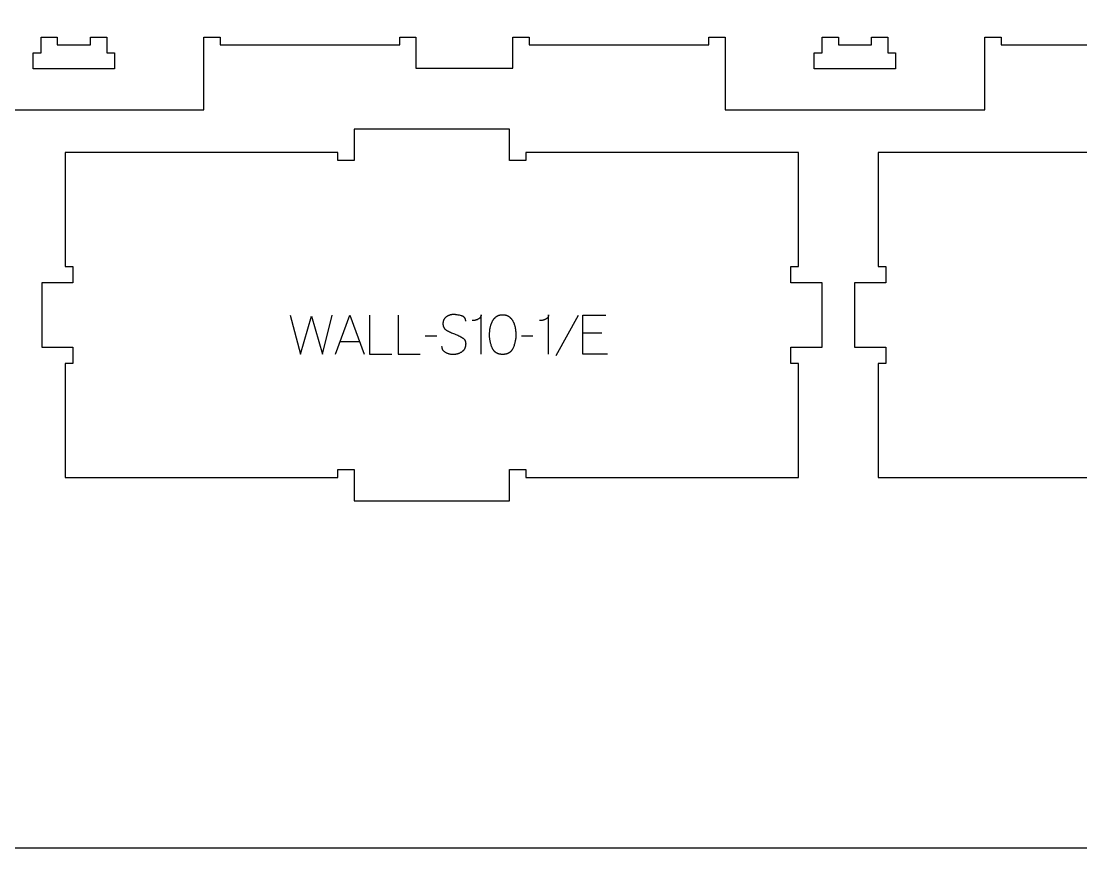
# Model space of a CAD drawing. Extents: x -20252 to -17068, y -10461 to -4867.
# Drawn here: x -18696 to -17882, y -8111 to -7476 of the extents above; entities that cross this region are included whole.
import ezdxf

# ---------------------------------------------------------------- set-up
doc = ezdxf.new("R2010")
doc.units = 0
for name, color, linetype in [('0_SHEET_SPRUCEPLY_2440X122', 1, 'CONTINUOUS'), ('1_ANYTOOL_1MMDEEP_LABELS_S', 2, 'CONTINUOUS'), ('3_ANYTOOL_CUTTHROUGH_INSID', 4, 'CONTINUOUS'), ('4_ANYTOOL_CUTTHROUGH_OUTSI', 5, 'CONTINUOUS')]:
    doc.layers.add(name, color=color, linetype=linetype)

msp = doc.modelspace()

# ---------------------------------------------------------------- linework, layer by layer
at = {"layer": '0_SHEET_SPRUCEPLY_2440X122'}
msp.add_lwpolyline([(-19879.92, -6891.21), (-19879.92, -8111.21), (-17439.92, -8111.21), (-17439.92, -6891.21)], close=True, dxfattribs=at)
at = {"layer": '1_ANYTOOL_1MMDEEP_LABELS_S'}
for points in [[(-18489.53, -7701.93), (-18481.82, -7731.93), (-18473.38, -7702.83), (-18464.89, -7731.93), (-18457.39, -7701.93)], [(-18454.82, -7731.93), (-18443.93, -7701.93), (-18432.88, -7731.93)], [(-18428.59, -7701.93), (-18428.59, -7731.93), (-18411.49, -7731.93)], [(-18406.78, -7701.93), (-18406.78, -7731.93), (-18389.68, -7731.93)], [(-18354.79, -7706.52), (-18354.79, -7706.33), (-18354.8, -7706.24), (-18354.8, -7706.15), (-18354.81, -7706.05), (-18354.82, -7705.97), (-18354.83, -7705.88), (-18354.84, -7705.79), (-18354.85, -7705.7), (-18354.87, -7705.62), (-18354.89, -7705.53), (-18354.9, -7705.45), (-18354.92, -7705.37), (-18354.95, -7705.29), (-18354.97, -7705.21), (-18354.99, -7705.13), (-18355.02, -7705.05), (-18355.05, -7704.97), (-18355.08, -7704.9), (-18355.11, -7704.82), (-18355.14, -7704.75), (-18355.18, -7704.67), (-18355.21, -7704.6), (-18355.25, -7704.53), (-18355.29, -7704.46), (-18355.33, -7704.39), (-18355.37, -7704.32), (-18355.42, -7704.26), (-18355.46, -7704.19), (-18355.51, -7704.13), (-18355.56, -7704.06), (-18355.61, -7704), (-18355.66, -7703.94), (-18355.71, -7703.88), (-18355.77, -7703.82), (-18355.83, -7703.76), (-18355.89, -7703.7), (-18355.95, -7703.64), (-18356.01, -7703.59), (-18356.07, -7703.53), (-18356.14, -7703.48), (-18356.2, -7703.43), (-18356.27, -7703.38), (-18356.34, -7703.33), (-18356.41, -7703.28), (-18356.48, -7703.23), (-18356.56, -7703.18), (-18356.63, -7703.13), (-18356.71, -7703.09), (-18356.79, -7703.04), (-18356.87, -7703), (-18356.95, -7702.96), (-18357.12, -7702.88), (-18357.3, -7702.8), (-18357.48, -7702.73), (-18357.67, -7702.66), (-18357.87, -7702.59), (-18358.07, -7702.53), (-18358.88, -7702.31), (-18359.68, -7702.12), (-18360.46, -7701.96), (-18361.23, -7701.82), (-18361.61, -7701.77), (-18361.99, -7701.72), (-18362.36, -7701.68), (-18362.73, -7701.65), (-18363.1, -7701.62), (-18363.46, -7701.6), (-18363.82, -7701.59), (-18364.18, -7701.59), (-18364.37, -7701.59), (-18364.56, -7701.6), (-18364.76, -7701.6), (-18364.95, -7701.62), (-18365.14, -7701.63), (-18365.33, -7701.65), (-18365.51, -7701.68), (-18365.7, -7701.7), (-18365.88, -7701.73), (-18366.07, -7701.77), (-18366.25, -7701.8), (-18366.43, -7701.84), (-18366.61, -7701.89), (-18366.79, -7701.94), (-18366.97, -7701.99), (-18367.14, -7702.04), (-18367.32, -7702.1), (-18367.49, -7702.17), (-18367.66, -7702.23), (-18367.83, -7702.3), (-18368, -7702.37), (-18368.17, -7702.45), (-18368.34, -7702.53), (-18368.51, -7702.61), (-18368.67, -7702.7), (-18368.83, -7702.79), (-18369, -7702.89), (-18369.16, -7702.98), (-18369.32, -7703.08), (-18369.48, -7703.19), (-18369.63, -7703.3), (-18369.79, -7703.41), (-18369.94, -7703.53), (-18370.09, -7703.64), (-18370.23, -7703.77), (-18370.37, -7703.89), (-18370.51, -7704.02), (-18370.63, -7704.15), (-18370.76, -7704.28), (-18370.88, -7704.42), (-18370.99, -7704.56), (-18371.1, -7704.7), (-18371.2, -7704.85), (-18371.3, -7705), (-18371.4, -7705.15), (-18371.49, -7705.3), (-18371.57, -7705.46), (-18371.65, -7705.62), (-18371.73, -7705.79), (-18371.8, -7705.95), (-18371.87, -7706.12), (-18371.93, -7706.3), (-18371.98, -7706.47), (-18372.03, -7706.65), (-18372.08, -7706.84), (-18372.12, -7707.02), (-18372.16, -7707.21), (-18372.19, -7707.4), (-18372.21, -7707.6), (-18372.24, -7707.8), (-18372.25, -7708), (-18372.27, -7708.2), (-18372.27, -7708.41), (-18372.28, -7708.62), (-18372.27, -7708.83), (-18372.26, -7709.04), (-18372.25, -7709.25), (-18372.23, -7709.46), (-18372.21, -7709.66), (-18372.18, -7709.85), (-18372.14, -7710.05), (-18372.1, -7710.24), (-18372.05, -7710.42), (-18372, -7710.6), (-18371.94, -7710.78), (-18371.88, -7710.96), (-18371.84, -7711.04), (-18371.81, -7711.13), (-18371.77, -7711.21), (-18371.73, -7711.29), (-18371.69, -7711.38), (-18371.65, -7711.46), (-18371.61, -7711.54), (-18371.57, -7711.62), (-18371.52, -7711.7), (-18371.48, -7711.77), (-18371.43, -7711.85), (-18371.38, -7711.93), (-18371.33, -7712), (-18371.28, -7712.07), (-18371.22, -7712.15), (-18371.17, -7712.22), (-18371.11, -7712.29), (-18371.06, -7712.36), (-18371, -7712.43), (-18370.94, -7712.5), (-18370.88, -7712.57), (-18370.81, -7712.63), (-18370.75, -7712.7), (-18370.68, -7712.76), (-18370.55, -7712.89), (-18370.41, -7713.01), (-18370.26, -7713.13), (-18370.11, -7713.25), (-18369.95, -7713.36), (-18369.79, -7713.47), (-18369.62, -7713.57), (-18369.45, -7713.67), (-18368.73, -7714.07), (-18368, -7714.44), (-18367.25, -7714.81), (-18366.49, -7715.17), (-18365.71, -7715.51), (-18364.91, -7715.85), (-18364.1, -7716.17), (-18363.28, -7716.48), (-18362.45, -7716.79), (-18361.64, -7717.12), (-18360.86, -7717.47), (-18360.09, -7717.83), (-18359.35, -7718.2), (-18358.62, -7718.59), (-18357.92, -7719), (-18357.23, -7719.42), (-18357.07, -7719.53), (-18356.91, -7719.64), (-18356.75, -7719.76), (-18356.68, -7719.82), (-18356.6, -7719.88), (-18356.53, -7719.94), (-18356.46, -7720), (-18356.39, -7720.07), (-18356.33, -7720.13), (-18356.26, -7720.2), (-18356.19, -7720.26), (-18356.13, -7720.33), (-18356.07, -7720.4), (-18356.01, -7720.47), (-18355.95, -7720.54), (-18355.89, -7720.61), (-18355.84, -7720.69), (-18355.78, -7720.76), (-18355.73, -7720.83), (-18355.68, -7720.91), (-18355.63, -7720.99), (-18355.58, -7721.06), (-18355.53, -7721.14), (-18355.49, -7721.22), (-18355.44, -7721.3), (-18355.4, -7721.38), (-18355.36, -7721.47), (-18355.32, -7721.55), (-18355.28, -7721.64), (-18355.25, -7721.72), (-18355.21, -7721.81), (-18355.18, -7721.89), (-18355.14, -7721.98), (-18355.11, -7722.07), (-18355.08, -7722.16), (-18355.06, -7722.25), (-18355.03, -7722.35), (-18354.98, -7722.53), (-18354.94, -7722.73), (-18354.9, -7722.92), (-18354.87, -7723.12), (-18354.84, -7723.33), (-18354.83, -7723.53), (-18354.81, -7723.74), (-18354.8, -7723.96), (-18354.8, -7724.18), (-18354.81, -7724.4), (-18354.82, -7724.63), (-18354.83, -7724.86), (-18354.85, -7725.09), (-18354.88, -7725.32), (-18354.91, -7725.54), (-18354.95, -7725.76), (-18354.99, -7725.98), (-18355.04, -7726.19), (-18355.09, -7726.4), (-18355.14, -7726.61), (-18355.2, -7726.81), (-18355.27, -7727), (-18355.34, -7727.2), (-18355.42, -7727.39), (-18355.5, -7727.57), (-18355.59, -7727.76), (-18355.68, -7727.94), (-18355.78, -7728.11), (-18355.88, -7728.28), (-18355.98, -7728.45), (-18356.1, -7728.62), (-18356.21, -7728.78), (-18356.33, -7728.93), (-18356.46, -7729.09), (-18356.59, -7729.23), (-18356.73, -7729.38), (-18356.87, -7729.52), (-18357.02, -7729.66), (-18357.17, -7729.79), (-18357.33, -7729.92), (-18357.49, -7730.05), (-18357.66, -7730.18), (-18357.83, -7730.29), (-18358, -7730.41), (-18358.36, -7730.63), (-18358.73, -7730.84), (-18359.1, -7731.03), (-18359.47, -7731.21), (-18359.84, -7731.37), (-18360.22, -7731.53), (-18360.41, -7731.6), (-18360.6, -7731.66), (-18360.79, -7731.73), (-18360.99, -7731.79), (-18361.18, -7731.84), (-18361.38, -7731.9), (-18361.57, -7731.95), (-18361.77, -7731.99), (-18361.97, -7732.03), (-18362.16, -7732.07), (-18362.36, -7732.11), (-18362.56, -7732.14), (-18362.77, -7732.17), (-18362.97, -7732.2), (-18363.37, -7732.24), (-18363.78, -7732.26), (-18364.2, -7732.27), (-18364.61, -7732.27), (-18365.02, -7732.26), (-18365.42, -7732.23), (-18365.82, -7732.19), (-18366.22, -7732.14), (-18366.61, -7732.08), (-18366.99, -7732), (-18367.37, -7731.91), (-18367.75, -7731.81), (-18368.12, -7731.69), (-18368.49, -7731.56), (-18368.85, -7731.42), (-18369.21, -7731.27), (-18369.57, -7731.1), (-18369.92, -7730.92), (-18370.26, -7730.73), (-18370.43, -7730.63), (-18370.59, -7730.53), (-18370.75, -7730.42), (-18370.9, -7730.31), (-18371.05, -7730.2), (-18371.19, -7730.08), (-18371.33, -7729.97), (-18371.46, -7729.84), (-18371.59, -7729.72), (-18371.71, -7729.59), (-18371.82, -7729.46), (-18371.93, -7729.33), (-18371.99, -7729.26), (-18372.04, -7729.2), (-18372.09, -7729.13), (-18372.14, -7729.06), (-18372.18, -7728.99), (-18372.23, -7728.92), (-18372.27, -7728.84), (-18372.32, -7728.77), (-18372.36, -7728.7), (-18372.4, -7728.62), (-18372.44, -7728.55), (-18372.48, -7728.47), (-18372.52, -7728.4), (-18372.55, -7728.32), (-18372.59, -7728.24), (-18372.62, -7728.16), (-18372.65, -7728.08), (-18372.68, -7728), (-18372.71, -7727.92), (-18372.74, -7727.84), (-18372.79, -7727.68), (-18372.83, -7727.51), (-18372.87, -7727.34), (-18372.91, -7727.16), (-18372.94, -7726.99), (-18372.96, -7726.81), (-18372.98, -7726.63), (-18372.99, -7726.44), (-18373, -7726.25), (-18373, -7726.06)], [(-18342.92, -7731.93), (-18342.92, -7701.89), (-18342.94, -7702.04), (-18342.96, -7702.19), (-18342.99, -7702.33), (-18343.02, -7702.48), (-18343.06, -7702.62), (-18343.1, -7702.75), (-18343.15, -7702.89), (-18343.19, -7703.02), (-18343.25, -7703.15), (-18343.3, -7703.27), (-18343.33, -7703.33), (-18343.36, -7703.39), (-18343.39, -7703.45), (-18343.43, -7703.51), (-18343.46, -7703.57), (-18343.49, -7703.63), (-18343.53, -7703.69), (-18343.57, -7703.74), (-18343.6, -7703.8), (-18343.64, -7703.85), (-18343.68, -7703.91), (-18343.72, -7703.96), (-18343.76, -7704.01), (-18343.81, -7704.07), (-18343.85, -7704.12), (-18343.89, -7704.17), (-18343.94, -7704.22), (-18343.98, -7704.27), (-18344.03, -7704.32), (-18344.08, -7704.36), (-18344.13, -7704.41), (-18344.18, -7704.46), (-18344.28, -7704.55), (-18344.39, -7704.64), (-18344.5, -7704.72), (-18344.62, -7704.8), (-18344.74, -7704.88), (-18344.86, -7704.96), (-18344.99, -7705.03), (-18345.12, -7705.1), (-18345.25, -7705.17), (-18345.39, -7705.23), (-18345.53, -7705.3), (-18345.82, -7705.41), (-18346.11, -7705.52), (-18346.39, -7705.62), (-18346.67, -7705.72), (-18346.95, -7705.8), (-18347.23, -7705.88), (-18347.51, -7705.96), (-18347.78, -7706.02), (-18348.05, -7706.08), (-18348.32, -7706.12), (-18348.59, -7706.17), (-18348.86, -7706.2), (-18349.12, -7706.23), (-18349.39, -7706.25), (-18349.65, -7706.26), (-18349.9, -7706.26)], [(-18291.06, -7731.93), (-18291.06, -7701.89), (-18291.08, -7702.04), (-18291.11, -7702.19), (-18291.14, -7702.33), (-18291.17, -7702.48), (-18291.2, -7702.62), (-18291.24, -7702.75), (-18291.29, -7702.89), (-18291.34, -7703.02), (-18291.39, -7703.15), (-18291.45, -7703.27), (-18291.47, -7703.33), (-18291.51, -7703.39), (-18291.54, -7703.45), (-18291.57, -7703.51), (-18291.6, -7703.57), (-18291.64, -7703.63), (-18291.67, -7703.69), (-18291.71, -7703.74), (-18291.75, -7703.8), (-18291.78, -7703.85), (-18291.82, -7703.91), (-18291.86, -7703.96), (-18291.91, -7704.01), (-18291.95, -7704.07), (-18291.99, -7704.12), (-18292.04, -7704.17), (-18292.08, -7704.22), (-18292.13, -7704.27), (-18292.17, -7704.32), (-18292.22, -7704.36), (-18292.27, -7704.41), (-18292.32, -7704.46), (-18292.43, -7704.55), (-18292.53, -7704.64), (-18292.64, -7704.72), (-18292.76, -7704.8), (-18292.88, -7704.88), (-18293, -7704.96), (-18293.13, -7705.03), (-18293.26, -7705.1), (-18293.39, -7705.17), (-18293.53, -7705.23), (-18293.68, -7705.3), (-18293.96, -7705.41), (-18294.25, -7705.52), (-18294.53, -7705.62), (-18294.82, -7705.72), (-18295.1, -7705.8), (-18295.37, -7705.88), (-18295.65, -7705.96), (-18295.93, -7706.02), (-18296.2, -7706.08), (-18296.47, -7706.12), (-18296.74, -7706.17), (-18297, -7706.2), (-18297.27, -7706.23), (-18297.53, -7706.25), (-18297.79, -7706.26), (-18298.05, -7706.26)], [(-18268.35, -7702.4), (-18285.53, -7733.17)], [(-18245.98, -7731.93), (-18264.92, -7731.93), (-18264.92, -7701.93), (-18247.09, -7701.93)], [(-18250.26, -7715.86), (-18264.92, -7715.86)], [(-18451.35, -7722.37), (-18436.43, -7722.37)], [(-18377.03, -7718.05), (-18385.82, -7718.13)], [(-18303.19, -7718.05), (-18311.98, -7718.13)]]:
    msp.add_lwpolyline(points, dxfattribs=at)
msp.add_lwpolyline([(-18326.42, -7701.67), (-18326.05, -7701.68), (-18325.68, -7701.7), (-18325.51, -7701.71), (-18325.33, -7701.73), (-18325.15, -7701.75), (-18324.98, -7701.77), (-18324.81, -7701.79), (-18324.64, -7701.82), (-18324.48, -7701.85), (-18324.31, -7701.89), (-18324.15, -7701.93), (-18323.99, -7701.97), (-18323.83, -7702.01), (-18323.68, -7702.05), (-18323.52, -7702.1), (-18323.37, -7702.16), (-18323.22, -7702.21), (-18323.07, -7702.27), (-18322.92, -7702.33), (-18322.78, -7702.39), (-18322.64, -7702.46), (-18322.5, -7702.53), (-18322.36, -7702.6), (-18322.22, -7702.68), (-18322.09, -7702.76), (-18321.96, -7702.84), (-18321.83, -7702.92), (-18321.7, -7703.01), (-18321.57, -7703.1), (-18321.45, -7703.2), (-18321.2, -7703.39), (-18320.97, -7703.59), (-18320.74, -7703.8), (-18320.51, -7704.01), (-18320.29, -7704.23), (-18320.08, -7704.45), (-18319.88, -7704.68), (-18319.68, -7704.92), (-18319.49, -7705.17), (-18319.3, -7705.42), (-18319.12, -7705.67), (-18318.95, -7705.94), (-18318.78, -7706.21), (-18318.62, -7706.48), (-18318.47, -7706.76), (-18318.32, -7707.05), (-18318.18, -7707.35), (-18318.04, -7707.64), (-18317.91, -7707.94), (-18317.78, -7708.25), (-18317.66, -7708.55), (-18317.55, -7708.86), (-18317.44, -7709.17), (-18317.34, -7709.49), (-18317.24, -7709.81), (-18317.15, -7710.13), (-18317.06, -7710.46), (-18316.98, -7710.79), (-18316.9, -7711.12), (-18316.83, -7711.45), (-18316.71, -7712.13), (-18316.61, -7712.81), (-18316.51, -7713.48), (-18316.44, -7714.15), (-18316.37, -7714.8), (-18316.32, -7715.44), (-18316.29, -7716.08), (-18316.27, -7716.7), (-18316.26, -7717.32), (-18316.27, -7717.93), (-18316.29, -7718.55), (-18316.34, -7719.17), (-18316.39, -7719.78), (-18316.47, -7720.4), (-18316.56, -7721.02), (-18316.67, -7721.64), (-18316.79, -7722.26), (-18316.93, -7722.88), (-18317.09, -7723.49), (-18317.26, -7724.11), (-18317.45, -7724.73), (-18317.66, -7725.35), (-18317.89, -7725.98), (-18318.13, -7726.6), (-18318.38, -7727.22), (-18318.52, -7727.52), (-18318.66, -7727.82), (-18318.81, -7728.11), (-18318.89, -7728.25), (-18318.97, -7728.38), (-18319.05, -7728.52), (-18319.14, -7728.65), (-18319.22, -7728.78), (-18319.31, -7728.91), (-18319.4, -7729.03), (-18319.49, -7729.15), (-18319.59, -7729.27), (-18319.68, -7729.39), (-18319.78, -7729.51), (-18319.88, -7729.62), (-18319.98, -7729.73), (-18320.08, -7729.84), (-18320.18, -7729.94), (-18320.29, -7730.05), (-18320.4, -7730.15), (-18320.51, -7730.25), (-18320.62, -7730.34), (-18320.73, -7730.44), (-18320.85, -7730.53), (-18320.96, -7730.62), (-18321.08, -7730.7), (-18321.2, -7730.79), (-18321.33, -7730.87), (-18321.45, -7730.95), (-18321.58, -7731.02), (-18321.71, -7731.1), (-18321.84, -7731.17), (-18321.97, -7731.24), (-18322.1, -7731.3), (-18322.24, -7731.37), (-18322.38, -7731.43), (-18322.52, -7731.49), (-18322.66, -7731.55), (-18322.8, -7731.6), (-18322.95, -7731.65), (-18323.09, -7731.7), (-18323.24, -7731.75), (-18323.39, -7731.8), (-18323.54, -7731.84), (-18323.7, -7731.88), (-18324.01, -7731.95), (-18324.33, -7732.01), (-18324.66, -7732.07), (-18325, -7732.11), (-18325.34, -7732.15), (-18325.69, -7732.17), (-18326.05, -7732.18), (-18326.42, -7732.19), (-18326.78, -7732.18), (-18327.14, -7732.17), (-18327.49, -7732.14), (-18327.83, -7732.11), (-18328.16, -7732.07), (-18328.49, -7732.01), (-18328.81, -7731.95), (-18328.96, -7731.91), (-18329.12, -7731.88), (-18329.27, -7731.83), (-18329.42, -7731.79), (-18329.57, -7731.75), (-18329.72, -7731.7), (-18329.87, -7731.65), (-18330.01, -7731.6), (-18330.15, -7731.54), (-18330.29, -7731.48), (-18330.43, -7731.42), (-18330.57, -7731.36), (-18330.7, -7731.3), (-18330.83, -7731.23), (-18330.96, -7731.16), (-18331.09, -7731.09), (-18331.22, -7731.01), (-18331.35, -7730.94), (-18331.47, -7730.86), (-18331.59, -7730.77), (-18331.71, -7730.69), (-18331.83, -7730.6), (-18331.95, -7730.51), (-18332.06, -7730.42), (-18332.17, -7730.33), (-18332.28, -7730.23), (-18332.39, -7730.13), (-18332.5, -7730.03), (-18332.61, -7729.93), (-18332.71, -7729.82), (-18332.81, -7729.71), (-18332.91, -7729.6), (-18333.01, -7729.48), (-18333.1, -7729.37), (-18333.2, -7729.25), (-18333.29, -7729.13), (-18333.38, -7729), (-18333.47, -7728.88), (-18333.56, -7728.75), (-18333.64, -7728.62), (-18333.72, -7728.49), (-18333.81, -7728.35), (-18333.89, -7728.21), (-18333.96, -7728.07), (-18334.11, -7727.78), (-18334.25, -7727.48), (-18334.39, -7727.17), (-18334.64, -7726.55), (-18334.88, -7725.92), (-18335.1, -7725.3), (-18335.31, -7724.68), (-18335.5, -7724.05), (-18335.67, -7723.43), (-18335.83, -7722.81), (-18335.96, -7722.19), (-18336.09, -7721.57), (-18336.19, -7720.96), (-18336.28, -7720.34), (-18336.36, -7719.73), (-18336.42, -7719.11), (-18336.46, -7718.5), (-18336.48, -7717.89), (-18336.49, -7717.27), (-18336.48, -7716.66), (-18336.46, -7716.03), (-18336.43, -7715.4), (-18336.38, -7714.76), (-18336.31, -7714.1), (-18336.24, -7713.44), (-18336.15, -7712.77), (-18336.04, -7712.09), (-18335.98, -7711.75), (-18335.92, -7711.41), (-18335.85, -7711.08), (-18335.77, -7710.74), (-18335.69, -7710.42), (-18335.6, -7710.09), (-18335.51, -7709.77), (-18335.41, -7709.45), (-18335.31, -7709.14), (-18335.2, -7708.83), (-18335.09, -7708.52), (-18334.97, -7708.22), (-18334.84, -7707.91), (-18334.71, -7707.62), (-18334.57, -7707.32), (-18334.43, -7707.03), (-18334.28, -7706.75), (-18334.13, -7706.47), (-18333.97, -7706.19), (-18333.8, -7705.92), (-18333.63, -7705.66), (-18333.45, -7705.41), (-18333.27, -7705.16), (-18333.08, -7704.92), (-18332.88, -7704.68), (-18332.68, -7704.45), (-18332.47, -7704.22), (-18332.25, -7704.01), (-18332.03, -7703.79), (-18331.8, -7703.59), (-18331.57, -7703.39), (-18331.33, -7703.2), (-18331.2, -7703.1), (-18331.08, -7703.01), (-18330.95, -7702.92), (-18330.82, -7702.84), (-18330.69, -7702.76), (-18330.56, -7702.68), (-18330.42, -7702.6), (-18330.29, -7702.53), (-18330.15, -7702.46), (-18330.01, -7702.39), (-18329.87, -7702.33), (-18329.72, -7702.27), (-18329.57, -7702.21), (-18329.43, -7702.16), (-18329.28, -7702.1), (-18329.12, -7702.05), (-18328.97, -7702.01), (-18328.81, -7701.97), (-18328.65, -7701.93), (-18328.49, -7701.89), (-18328.33, -7701.85), (-18328.17, -7701.82), (-18328, -7701.79), (-18327.83, -7701.77), (-18327.66, -7701.75), (-18327.49, -7701.73), (-18327.32, -7701.71), (-18327.14, -7701.7), (-18326.78, -7701.68)], close=True, dxfattribs=at)
at = {"layer": '3_ANYTOOL_CUTTHROUGH_INSID', "color": 4}
for points in [[(-18643.02, -7494.41), (-18643.02, -7488.41), (-18630.52, -7488.41), (-18630.52, -7500.41), (-18624.52, -7500.41), (-18624.52, -7512.91), (-18687.02, -7512.91), (-18687.02, -7500.41), (-18681.02, -7500.41), (-18681.02, -7488.41), (-18668.52, -7488.41), (-18668.52, -7494.41)], [(-18043.02, -7494.41), (-18043.02, -7488.41), (-18030.52, -7488.41), (-18030.52, -7500.41), (-18024.52, -7500.41), (-18024.52, -7512.91), (-18087.02, -7512.91), (-18087.02, -7500.41), (-18081.02, -7500.41), (-18081.02, -7488.41), (-18068.52, -7488.41), (-18068.52, -7494.41)]]:
    msp.add_lwpolyline(points, close=True, dxfattribs=at)
at = {"layer": '4_ANYTOOL_CUTTHROUGH_OUTSI', "color": 5}
for points in [[(-18755.52, -7544.41), (-18556.02, -7544.41), (-18556.02, -7488.41), (-18543.52, -7488.41), (-18543.52, -7494.41), (-18405.52, -7494.41), (-18405.52, -7488.41), (-18393.02, -7488.41), (-18393.02, -7512.41), (-18318.52, -7512.41), (-18318.52, -7488.41), (-18306.02, -7488.41), (-18306.02, -7494.41), (-18168.02, -7494.41), (-18168.02, -7488.41), (-18155.52, -7488.41), (-18155.52, -7544.41), (-17956.02, -7544.41), (-17956.02, -7488.41), (-17943.52, -7488.41), (-17943.52, -7494.41), (-17805.52, -7494.41)], [(-17828.53, -7577.18), (-18038.03, -7577.18), (-18038.03, -7664.68), (-18032.03, -7664.68), (-18032.03, -7677.18), (-18056.03, -7677.18), (-18056.03, -7726.68), (-18032.03, -7726.68), (-18032.03, -7739.18), (-18038.03, -7739.18), (-18038.03, -7826.68), (-17828.53, -7826.68)]]:
    msp.add_lwpolyline(points, dxfattribs=at)
msp.add_lwpolyline([(-18453.03, -7577.18), (-18662.53, -7577.18), (-18662.53, -7664.68), (-18656.53, -7664.68), (-18656.53, -7677.18), (-18680.53, -7677.18), (-18680.53, -7726.68), (-18656.53, -7726.68), (-18656.53, -7739.18), (-18662.53, -7739.18), (-18662.53, -7826.68), (-18453.03, -7826.68), (-18453.03, -7820.68), (-18440.53, -7820.68), (-18440.53, -7844.68), (-18321.03, -7844.68), (-18321.03, -7820.68), (-18308.53, -7820.68), (-18308.53, -7826.68), (-18099.03, -7826.68), (-18099.03, -7739.18), (-18105.03, -7739.18), (-18105.03, -7726.68), (-18081.03, -7726.68), (-18081.03, -7677.18), (-18105.03, -7677.18), (-18105.03, -7664.68), (-18099.03, -7664.68), (-18099.03, -7577.18), (-18308.53, -7577.18), (-18308.53, -7583.18), (-18321.03, -7583.18), (-18321.03, -7559.18), (-18440.53, -7559.18), (-18440.53, -7583.18), (-18453.03, -7583.18)], close=True, dxfattribs=at)

doc.saveas('drawing.dxf')
